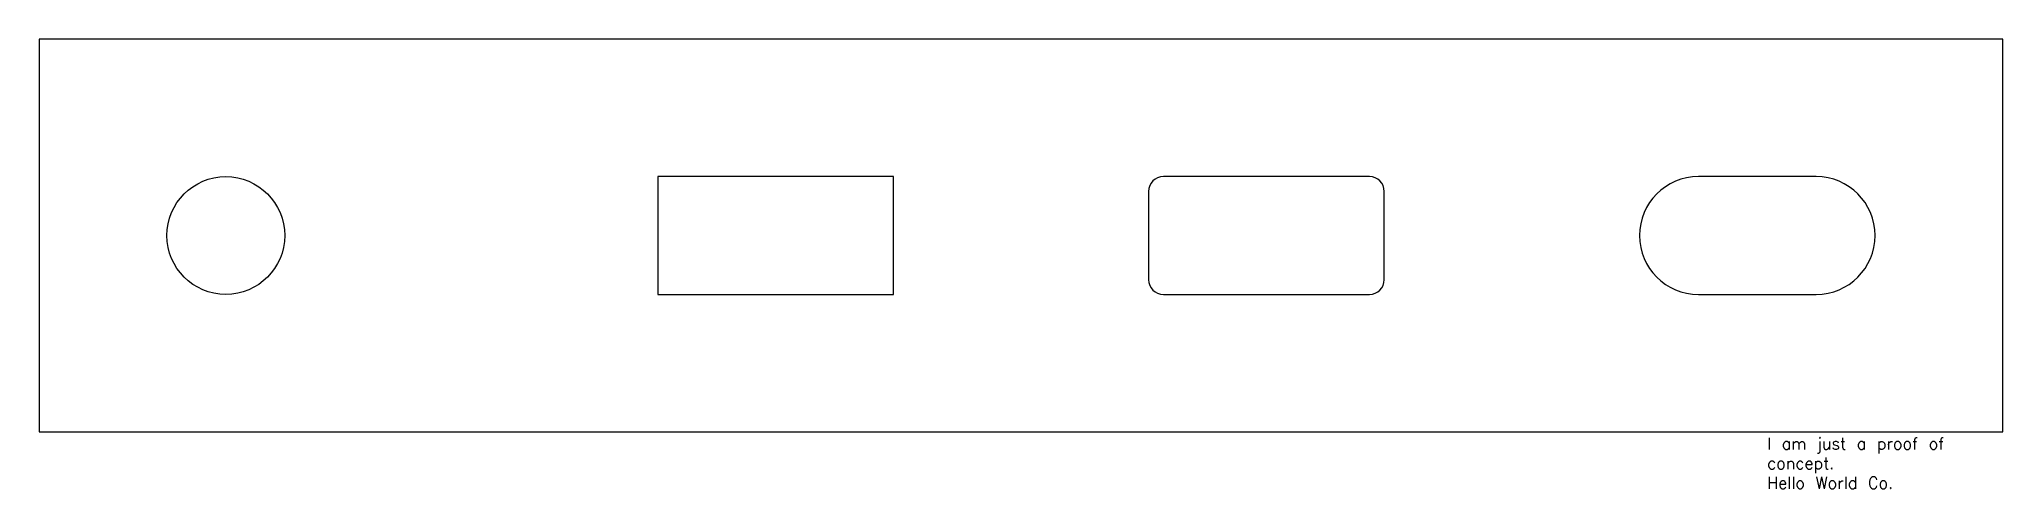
# Model space of a CAD drawing. Header units: inches. Extents: x 0 to 1000, y -29 to 200.
import ezdxf

# ---------------------------------------------------------------- set-up
doc = ezdxf.new("R2010")
doc.units = ezdxf.units.IN
doc.header["$MEASUREMENT"] = 0
doc.styles.get("Standard").update_dxf_attribs({"font": 'txt.shx'})

msp = doc.modelspace()

# ---------------------------------------------------------------- linework, layer by layer
for points in [[(0, 0), (1000, 0), (1000, 200), (0, 200)], [(315, 70), (435, 70), (435, 130), (315, 130)]]:
    msp.add_lwpolyline(points, close=True)
for points in [[(572.5, 70), (677.5, 70, 0.41421), (685, 77.5), (685, 122.5, 0.41421), (677.5, 130), (572.5, 130, 0.41421), (565, 122.5), (565, 77.5, 0.41421)], [(845, 70), (905, 70, 1), (905, 130), (845, 130, 1)]]:
    msp.add_lwpolyline(points, format="xyb", close=True)
msp.add_circle((95, 100), 30)

# ---------------------------------------------------------------- texts
at = {"insert": (880, -3), "char_height": 6, "width": 120, "attachment_point": 1}
msp.add_mtext('I am just a proof of concept.\\PHello World Co.', dxfattribs=at)

doc.saveas('drawing.dxf')
